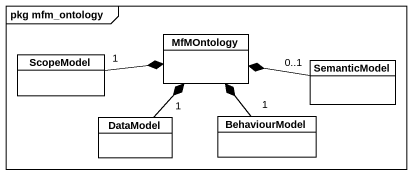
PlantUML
@startuml
mainframe pkg mfm_ontology
hide circle
hide empty members
class MfMOntology #FFFFFF
class ScopeModel #FFFFFF
class SemanticModel #FFFFFF
class DataModel #FFFFFF
class BehaviourModel #FFFFFF
ScopeModel "1" -right-* MfMOntology
SemanticModel "0..1" -left-* MfMOntology
DataModel "1" -up-* MfMOntology
BehaviourModel "1" -up-* MfMOntology
@enduml
